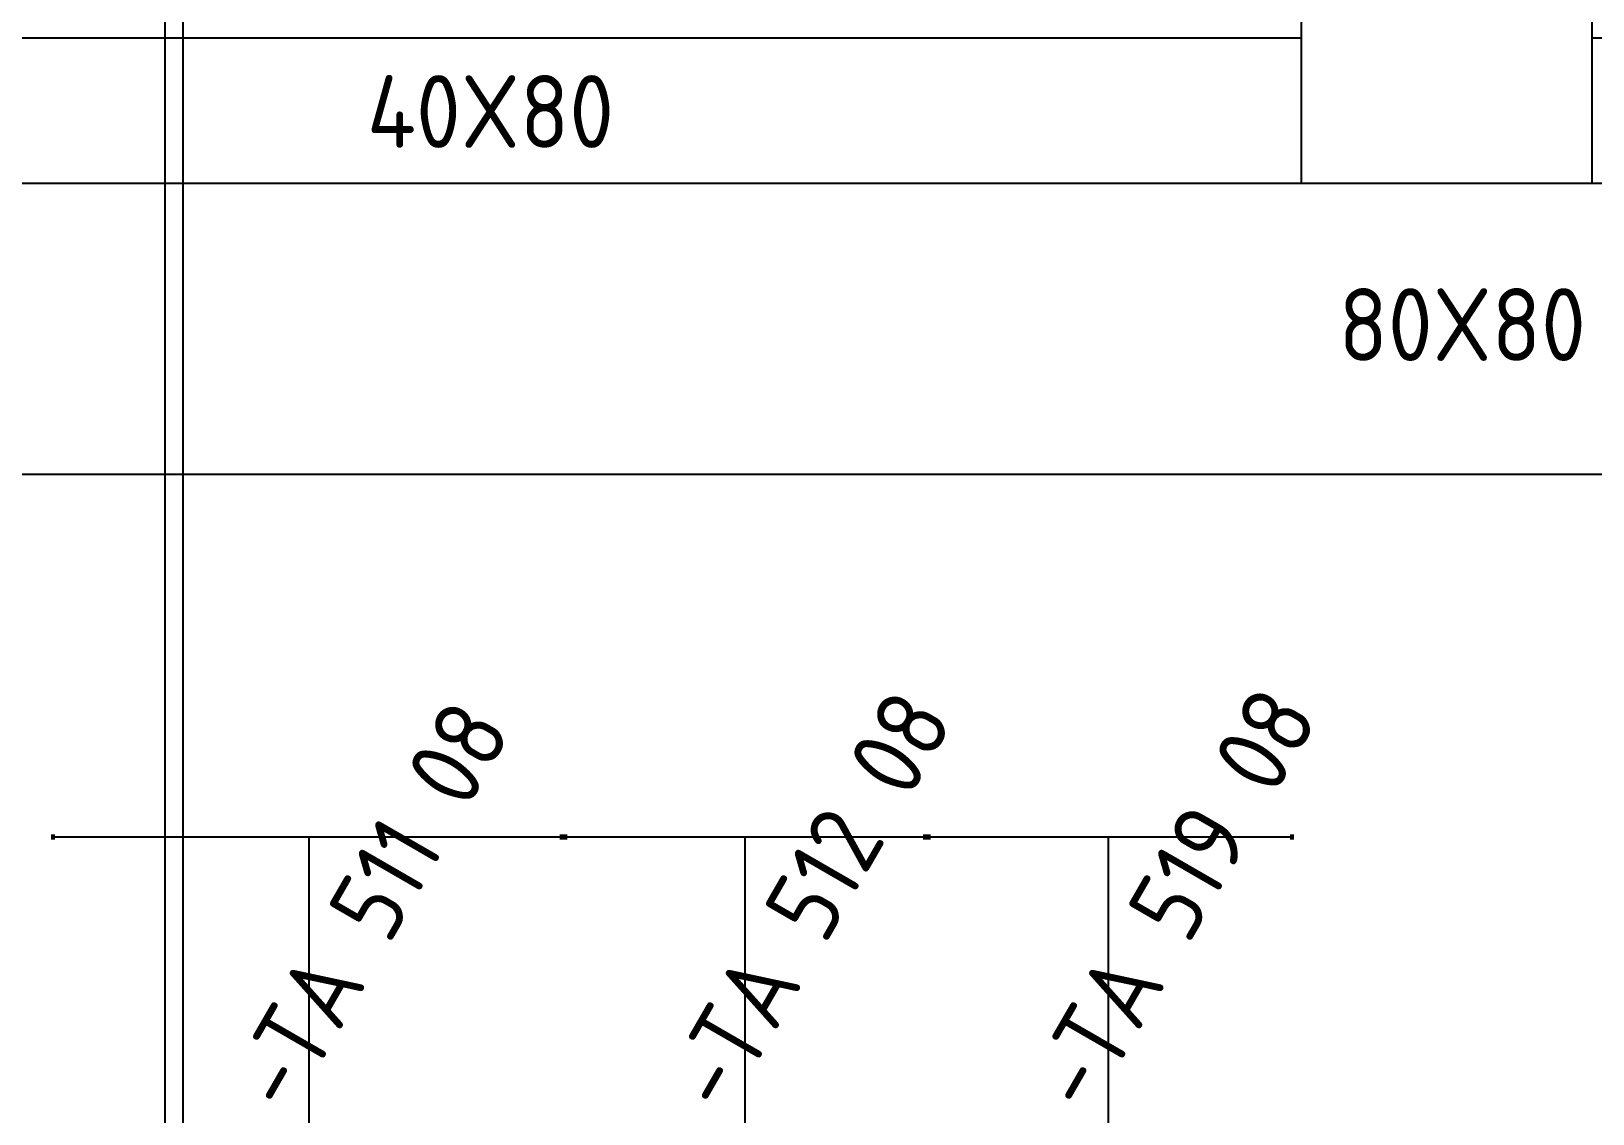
# Model space of a CAD drawing. Header units: millimetres. Extents: x 0 to 69574, y -5 to 41746.
# Drawn here: x 32002.7 to 32432.4, y 11523.4 to 11821.2 of the extents above; entities that cross this region are included whole.
import ezdxf
from ezdxf.enums import TextEntityAlignment as Align

# ---------------------------------------------------------------- set-up
doc = ezdxf.new("R2010")
doc.units = ezdxf.units.MM
doc.layers.add('! NO PLOT !', color=7, linetype='Continuous', true_color=0xff75dd, plot=False)
doc.layers.add('000-PI-Oprema', color=30, linetype='Continuous', lineweight=5)
doc.layers.add('000-PI_TEXT', color=7, linetype='Continuous')
doc.layers.add('002-PI-Kabelska kanalica', color=150, linetype='Continuous')
doc.styles.add('PI0', font='isocpeur.ttf', dxfattribs={"width": 0.9})

# ---------------------------------------------------------------- blocks, each defined once
blk = doc.blocks.new('SINAMICS_FSC_1mm')
at = {"layer": '! NO PLOT !', "lineweight": 70, "ltscale": 0.25}
for p, q in [((70185.12, 54503), (70186.12, 54503)), ((70326.12, 54503), (70327.12, 54503))]:
    blk.add_line(p, q, dxfattribs=at)
at = {"layer": '! NO PLOT !', "ltscale": 0.25}
for p, q in [((70186.12, 54503), (70326.12, 54503)), ((70256.12, 54423), (70256.12, 54503))]:
    blk.add_line(p, q, dxfattribs=at)
blk = doc.blocks.new('SINAMICS_FSB_1mm')
at = {"layer": '! NO PLOT !', "lineweight": 70, "ltscale": 0.25}
for p, q in [((70989.15, 54463.25), (70990.15, 54463.25)), ((71090.15, 54463.25), (71091.15, 54463.25))]:
    blk.add_line(p, q, dxfattribs=at)
at = {"layer": '! NO PLOT !', "ltscale": 0.25}
for p, q in [((70990.15, 54463.25), (71090.15, 54463.25)), ((71040.15, 54383.25), (71040.15, 54463.25))]:
    blk.add_line(p, q, dxfattribs=at)
blk = doc.blocks.new('poveznica montaznih ploca 2100mm')
at = {"layer": '! NO PLOT !'}
for p, q in [((59565.54, 55740.77), (59565.54, 53837.74)), ((59570.54, 55742.17), (59570.54, 53847.74))]:
    blk.add_line(p, q, dxfattribs=at)
blk = doc.blocks.new('*U1198')
at = {"layer": '002-PI-Kabelska kanalica'}
for p, q in [((-20, 560), (60, 560)), ((-20, -100), (-20, 560)), ((60, -100), (60, 560)), ((-20, -100), (60, -100))]:
    blk.add_line(p, q, dxfattribs=at)
blk = doc.blocks.new('*U1411')
at = {"layer": '002-PI-Kabelska kanalica'}
for p, q in [((-20, -100), (-20, 918)), ((60, -100), (60, 918))]:
    blk.add_line(p, q, dxfattribs=at)
blk = doc.blocks.new('*U1226')
at = {"layer": '002-PI-Kabelska kanalica'}
for p, q in [((-20, 369), (20, 369)), ((-20, -100), (-20, 369)), ((20, -100), (20, 369))]:
    blk.add_line(p, q, dxfattribs=at)
blk = doc.blocks.new('*U1227')
at = {"layer": '002-PI-Kabelska kanalica'}
for p, q in [((-20, -100), (-20, 369)), ((20, -100), (20, 369)), ((-20, -100), (20, -100))]:
    blk.add_line(p, q, dxfattribs=at)

msp = doc.modelspace()

# ---------------------------------------------------------------- block references
at = {"xscale": -1, "rotation": 180}
msp.add_blockref('*U1198', (32372.138, 12339.404), dxfattribs=at)
at = {"rotation": 270}
for name, p in [('*U1226', (31983.15, 11799.404)), ('*U1227', (32532.138, 11799.404)), ('*U1411', (31983.15, 11759.404))]:
    msp.add_blockref(name, p, dxfattribs=at)
msp.add_blockref('SINAMICS_FSB_1mm', (-38741, -42863.629))
at = {"layer": '000-PI-Oprema'}
msp.add_blockref('SINAMICS_FSC_1mm', (-38176.972, -42903.384), dxfattribs=at)

# ---------------------------------------------------------------- texts
at = {"char_height": 20, "width": 16.78721, "attachment_point": 5, "style": 'PI0'}
for s, insert in [('{\\fISOCPEUR|b0|i0|c238|p34;4}0X{\\fISOCPEUR|b0|i0|c238|p34;8}0', (32129.049, 11799.133)), ('{\\fISOCPEUR|b0|i0|c238|p34;80}X{\\fISOCPEUR|b0|i0|c238|p34;8}0', (32396.505, 11740.519))]:
    msp.add_mtext(s, dxfattribs=dict(at, insert=insert))
at = {"layer": '000-PI_TEXT', "style": 'PI0', "width": 0.9}
for s, p in [('-TA 512 08', (32199.15, 11519.621)), ('-TA 519 08', (32299.15, 11519.621))]:
    msp.add_text(s, height=20, rotation=60, dxfattribs=at).set_placement(p, align=Align.BOTTOM_LEFT)

# ---------------------------------------------------------------- next in the draw order: block references
at = {"layer": '! NO PLOT !'}
msp.add_blockref('poveznica montaznih ploca 2100mm', (-27526.161, -43031.862), dxfattribs=at)
msp.add_blockref('SINAMICS_FSB_1mm', (-38841, -42863.629))

# ---------------------------------------------------------------- next in the draw order: texts
at = {"layer": '000-PI_TEXT', "style": 'PI0', "width": 0.9}
msp.add_text('-TA 511 08', height=20, rotation=60, dxfattribs=at).set_placement((32079.15, 11519.621), align=Align.BOTTOM_LEFT)

doc.saveas('drawing.dxf')
